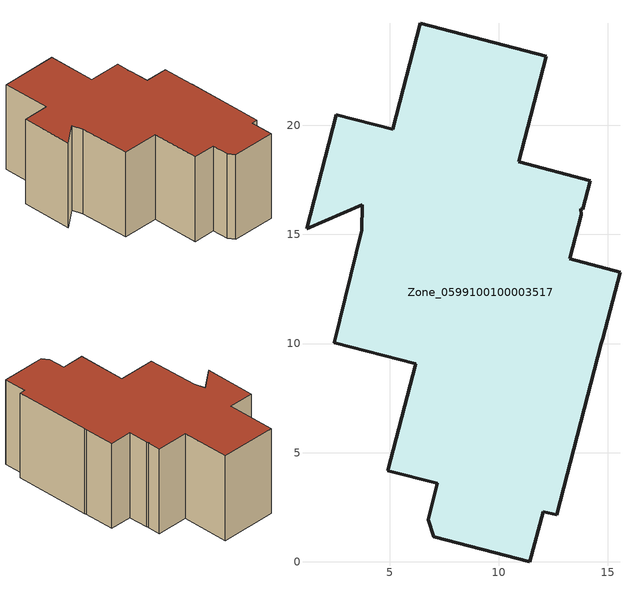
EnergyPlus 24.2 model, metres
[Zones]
Zone_0599100100003517
 floor ground (C_G): 13.77,16.17 13.79,15.91 13.25,13.88 15.56,13.28 14.77,10.22 14.71,10 12.67,2.15 12.05,2.3 11.44,0 7.02,1.15 6.76,1.93 7.2,3.59 4.93,4.18 6.21,9.07 2.48,10.04 3.73,15.19 3.75,16.37 1.2,15.27 2.56,20.49 5.15,19.81 6.41,24.68 12.18,23.17 10.92,18.33 14.2,17.47 13.85,16.16 z0
 wall outside (C_F): 6.41,24.68 5.15,19.81 2.56,20.49 1.2,15.27 3.75,16.37 3.73,15.19 2.48,10.04 6.21,9.07 4.93,4.18 7.2,3.59 6.76,1.93 7.02,1.15 11.44,0 12.05,2.3 12.67,2.15 14.71,10 14.77,10.22 15.56,13.28 13.25,13.88 13.79,15.91 13.77,16.17 13.85,16.16 14.2,17.47 10.92,18.33 12.18,23.17 6.41,24.68 z0:9.36
 roof outside (C_R): 13.79,15.91 13.77,16.17 13.85,16.16 14.2,17.47 10.92,18.33 12.18,23.17 6.41,24.68 5.15,19.81 2.56,20.49 1.2,15.27 3.75,16.37 3.73,15.19 2.48,10.04 6.21,9.07 4.93,4.18 7.2,3.59 6.76,1.93 7.02,1.15 11.44,0 12.05,2.3 12.67,2.15 14.71,10 14.77,10.22 15.56,13.28 13.25,13.88 z9.36
[BUILDING]
Pand.0599100100003517: North Axis=0; Terrain=City; Loads Convergence Tolerance Value=0.04; Temperature Convergence Tolerance Value=0.4; Solar Distribution=FullExterior; Maximum Number of Warmup Days=25; Minimum Number of Warmup Days=1
[Site:Location]
Rotterdam.The.Hague.AP_ZH_NLD Design_Conditions: Latitude=51.96; Longitude=4.45; Time Zone=1; Elevation=-4.5
[SITE:GROUNDTEMPERATURE:BUILDINGSURFACE]
18, 18, 18, 18, 18, 18, 18, 18, 18, 18, 18, 18
[MATERIAL] Thermal Absorptance=0.9; Solar Absorptance=0.7; Visible Absorptance=0.7
Name | Roughness | Thickness | Conductivity | Density | Specific Heat
G.D.2006-2014 | MediumSmooth | 0.15 | 0.06 | 540 | 1210
F.D.2006-2014 | Rough | 0.3 | 0.12 | 1920 | 840
R.D.2006-2014 | MediumRough | 0.2 | 0.08 | 1500 | 1000
[CONSTRUCTION]
C_G: G.D.2006-2014
C_F: F.D.2006-2014
C_R: R.D.2006-2014
[ZONE]
Zone_0599100100003517: Type=1; Multiplier=1; Ceiling Height=Autocalculate; Volume=Autocalculate; Floor Area=autocalculate; Part of Total Floor Area=Yes
[ZONEINFILTRATION:DESIGNFLOWRATE]
Infil_Zone_0599100100003517: Zone or ZoneList or Space or SpaceList=Zone_0599100100003517; Schedule=AlwaysOn; Design Flow Rate Calculation Method=Flow/Area; Flow Rate per Floor Area=0.0021; Constant Term Coefficient=1; Temperature Term Coefficient=0; Velocity Term Coefficient=0; Velocity Squared Term Coefficient=0
[HVACTEMPLATE:ZONE:IDEALLOADSAIRSYSTEM]
Zone_0599100100003517: Maximum Heating Supply Air Temperature=50; Minimum Cooling Supply Air Temperature=13; Maximum Heating Supply Air Humidity Ratio=0.0156; Minimum Cooling Supply Air Humidity Ratio=0.0077; Heating Limit=NoLimit; Cooling Limit=NoLimit; Dehumidification Control Type=ConstantSensibleHeatRatio; Cooling Sensible Heat Ratio=0.7; Dehumidification Setpoint=60; Humidification Control Type=None; Humidification Setpoint=30; Outdoor Air Method=None; Outdoor Air Flow Rate per Person=0.00944; Outdoor Air Flow Rate per Zone Floor Area=0; Outdoor Air Flow Rate per Zone=0; Demand Controlled Ventilation Type=None; Outdoor Air Economizer Type=NoEconomizer; Heat Recovery Type=None; Sensible Heat Recovery Effectiveness=0.7; Latent Heat Recovery Effectiveness=0.65
[ZONECONTROL:THERMOSTAT]
ThermostatControl_Zone_0599100100003517: Zone or ZoneList=Zone_0599100100003517; Control Type Schedule=DualSetpointControlType; Control 1=Thermostat_Zone_0599100100003517; Temperature Difference Between Cutout And Setpoint=0
[THERMOSTATSETPOINT:DUALSETPOINT]
Thermostat_Zone_0599100100003517: Heating Setpoint Temperature Schedule=HeatingSetpoint_Zone_0599100100003517; Cooling Setpoint Temperature Schedule=CoolingSetpoint_Zone_0599100100003517
[SCHEDULE:COMPACT]
HeatingSetpoint_Zone_0599100100003517: Through: 12/31, For: AllDays, Until: 24:00, 21
CoolingSetpoint_Zone_0599100100003517: Through: 12/31, For: AllDays, Until: 24:00, 24
DualSetpointControlType: Through: 12/31, For: AllDays, Until: 24:00, 4
AlwaysOn: Through: 12/31, For: AllDays, Until: 24:00, 1
